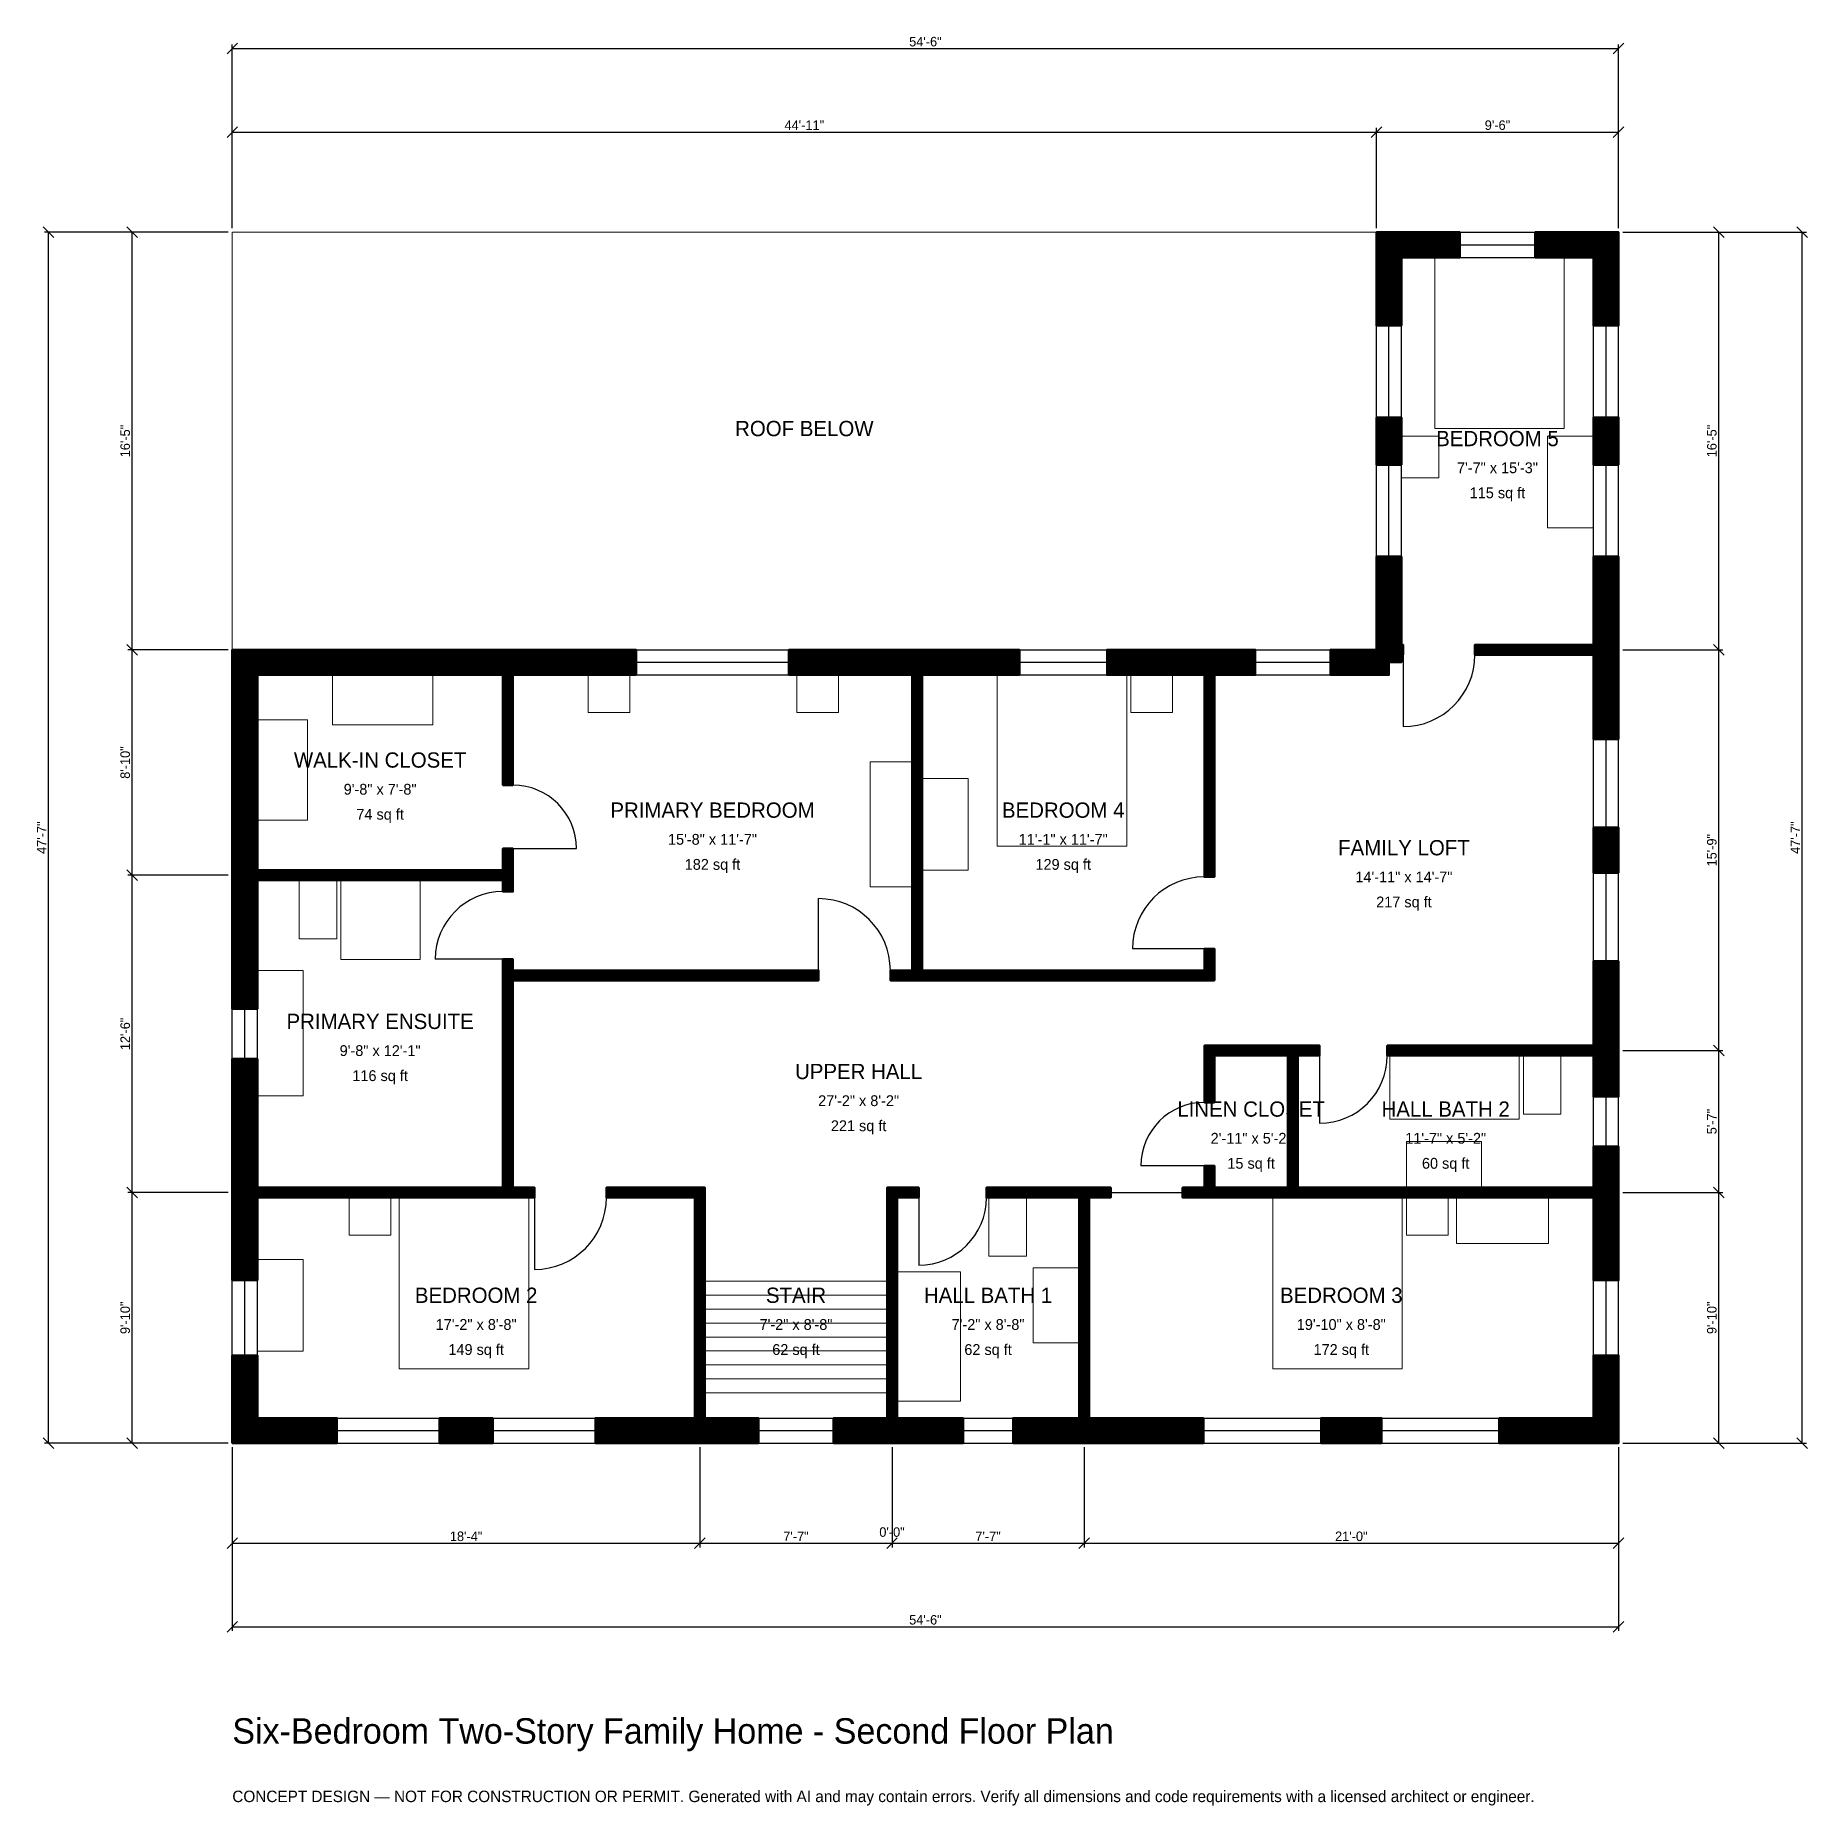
# Model space of a CAD drawing. Header units: inches. Extents: x -93 to 743, y -171 to 664.
import ezdxf
from ezdxf.enums import TextEntityAlignment as Align

# ---------------------------------------------------------------- set-up
doc = ezdxf.new("R2010")
doc.units = ezdxf.units.IN
doc.header["$MEASUREMENT"] = 0
doc.linetypes.add('DASHED', pattern=[0.6, 0.5, -0.1])
for name, color, linetype, lineweight in [('A-ANNO-DIMS', 1, 'Continuous', 13), ('A-ANNO-TEXT', 7, 'Continuous', 18), ('A-AREA-IDEN', 7, 'Continuous', 18), ('A-DOOR', 2, 'Continuous', 25), ('A-FLOR-FIXT', 9, 'Continuous', 13), ('A-FLOR-STRS', 3, 'Continuous', 18), ('A-FURN', 9, 'Continuous', 13), ('A-GLAZ', 4, 'Continuous', 25), ('A-SITE-PAVE', 8, 'Continuous', 13), ('A-WALL', 7, 'Continuous', 50), ('A-WALL-PATT', 8, 'Continuous', 13)]:
    doc.layers.add(name, color=color, linetype=linetype, lineweight=lineweight)
doc.dimstyles.new('PLAN', dxfattribs={"dimtxt": 4.5, "dimasz": 3, "dimexe": 2, "dimexo": 2, "dimgap": 1, "dimtad": 1, "dimdec": 0, "dimlunit": 4, "dimtsz": 2.5, "dimcen": 2.5, "dimclrd": 1, "dimclre": 1, "dimazin": 3, "dimtfac": 1, "dimtmove": 0, "dimatfit": 3})

msp = doc.modelspace()

# ---------------------------------------------------------------- hatches: boundary and pattern name
at = {"layer": 'A-WALL-PATT'}
h = msp.add_hatch(dxfattribs=at)
h.set_pattern_fill('ANSI31', color=8, scale=0.8)
h.paths.add_polyline_path([(399.2126, 0), (399.2126, 0), (395.6693, 0), (368.1102, 0), (368.1102, 11.811), (395.6693, 11.811), (399.2126, 11.811), (399.2126, 115.748), (355.5118, 115.748), (355.5118, 120.4724), (399.2126, 120.4724), (403.937, 120.4724), (414.1732, 120.4724), (414.1732, 115.748), (403.937, 115.748), (403.937, 11.811), (407.4803, 11.811), (457.8084, 11.811), (457.8084, 0), (407.4803, 0), (403.937, 0), (403.937, 0), (399.2126, 0)])
h.paths.add_polyline_path([(316.9291, 0), (313.3858, 0), (313.3858, 0), (308.6614, 0), (308.6614, 0), (305.1181, 0), (283.4646, 0), (283.4646, 11.811), (305.1181, 11.811), (308.6614, 11.811), (308.6614, 120.4724), (308.6614, 120.4724), (313.3858, 120.4724), (323.622, 120.4724), (323.622, 115.748), (313.3858, 115.748), (313.3858, 11.811), (316.9291, 11.811), (344.4882, 11.811), (344.4882, 0), (316.9291, 0)])
h.paths.add_polyline_path([(226.378, 0), (222.8346, 0), (222.8346, 0), (218.1102, 0), (218.1102, 0), (214.5669, 0), (171.1942, 0), (171.1942, 11.811), (214.5669, 11.811), (218.1102, 11.811), (218.1102, 115.748), (176.378, 115.748), (176.378, 120.4724), (218.1102, 120.4724), (222.8346, 120.4724), (222.8346, 115.748), (222.8346, 11.811), (226.378, 11.811), (248.0315, 11.811), (248.0315, 0), (226.378, 0)])
h.paths.add_polyline_path([(97.7034, 0), (97.7034, 11.811), (122.769, 11.811), (122.769, 0), (97.7034, 0)])
h.paths.add_polyline_path([(11.811, 0), (11.811, 0), (0, 0), (0, 0), (0, 0), (0, 0), (0, 11.811), (0, 11.811), (0, 41.3386), (11.811, 41.3386), (11.811, 11.811), (49.2782, 11.811), (49.2782, 0), (11.811, 0)])
h.paths.add_polyline_path([(0, 112.2047), (0, 115.748), (0, 115.748), (0, 120.4724), (0, 120.4724), (0, 124.0157), (0, 181.1024), (11.811, 181.1024), (11.811, 124.0157), (11.811, 120.4724), (127.5591, 120.4724), (127.5591, 218.1102), (127.5591, 222.8346), (127.5591, 228.1496), (132.2835, 228.1496), (132.2835, 222.8346), (276.378, 222.8346), (276.378, 218.1102), (132.2835, 218.1102), (132.2835, 120.4724), (142.5197, 120.4724), (142.5197, 115.748), (132.2835, 115.748), (127.5591, 115.748), (11.811, 115.748), (11.811, 112.2047), (11.811, 76.7717), (0, 76.7717), (0, 112.2047)])
h.paths.add_polyline_path([(0, 261.811), (0, 265.3543), (0, 265.3543), (0, 270.0787), (0, 270.0787), (0, 273.622), (0, 362.2047), (0, 362.2047), (0, 374.0157), (0, 374.0157), (0, 374.0158), (11.811, 374.0158), (11.811, 374.0157), (124.0157, 374.0157), (127.5591, 374.0157), (127.5591, 374.0158), (132.2835, 374.0158), (132.2835, 374.0157), (135.8268, 374.0157), (190.3543, 374.0157), (190.3543, 362.2047), (135.8268, 362.2047), (132.2835, 362.2047), (132.2835, 310.2362), (127.5591, 310.2362), (127.5591, 362.2047), (124.0157, 362.2047), (11.811, 362.2047), (11.811, 273.622), (11.811, 270.0787), (127.5591, 270.0787), (127.5591, 280.315), (132.2835, 280.315), (132.2835, 270.0787), (132.2835, 265.3543), (132.2835, 260.0394), (127.5591, 260.0394), (127.5591, 265.3543), (11.811, 265.3543), (11.811, 261.811), (11.811, 204.7244), (0, 204.7244), (0, 261.811)])
h.paths.add_polyline_path([(316.9291, 374.0157), (320.4724, 374.0157), (320.4724, 374.0158), (325.1969, 374.0158), (325.1969, 374.0157), (328.7402, 374.0157), (371.063, 374.0157), (371.063, 362.2047), (328.7402, 362.2047), (325.1969, 362.2047), (325.1969, 222.8346), (458.2677, 222.8346), (458.2677, 233.0709), (462.9921, 233.0709), (462.9921, 222.8346), (462.9921, 218.1102), (458.2677, 218.1102), (325.1969, 218.1102), (320.4724, 218.1102), (310.2362, 218.1102), (310.2362, 222.8346), (320.4724, 222.8346), (320.4724, 362.2047), (316.9291, 362.2047), (262.4016, 362.2047), (262.4016, 374.0157), (316.9291, 374.0157)])
h.paths.add_polyline_path([(454.7244, 374.0157), (458.2677, 374.0157), (458.2677, 374.0158), (462.9921, 374.0158), (462.9921, 374.0157), (466.5354, 374.0157), (482.2835, 374.0157), (482.2835, 362.2047), (466.5354, 362.2047), (462.9921, 362.2047), (462.9921, 266.9291), (458.2677, 266.9291), (458.2677, 362.2047), (454.7244, 362.2047), (412.4016, 362.2047), (412.4016, 374.0157), (454.7244, 374.0157)])
h.paths.add_polyline_path([(537.0079, 374.0157), (537.0079, 374.0158), (539.37, 374.0158), (539.37, 376.378), (539.3701, 376.378), (539.3701, 417.979), (551.1811, 417.979), (551.1811, 376.378), (551.9685, 376.378), (551.9685, 371.6535), (551.1811, 371.6535), (551.1811, 368.1102), (545.2756, 368.1102), (545.2756, 362.2047), (517.7165, 362.2047), (517.7165, 374.0157), (537.0079, 374.0157)])
h.paths.add_polyline_path([(539.3701, 483.5958), (551.1811, 483.5958), (551.1811, 461.2861), (539.3701, 461.2861), (539.3701, 483.5958)])
h.paths.add_polyline_path([(539.3701, 559.0551), (539.37, 559.0551), (539.37, 570.8661), (539.3701, 570.8661), (539.3701, 570.8662), (551.1811, 570.8662), (551.1811, 570.8661), (578.7402, 570.8661), (578.7402, 559.0551), (551.1811, 559.0551), (551.1811, 526.9029), (539.3701, 526.9029), (539.3701, 559.0551)])
h.paths.add_polyline_path([(641.7323, 570.8661), (641.7323, 570.8662), (653.5433, 570.8662), (653.5433, 570.8661), (653.5433, 570.8661), (653.5433, 559.0551), (653.5433, 559.0551), (653.5433, 526.9029), (641.7323, 526.9029), (641.7323, 559.0551), (614.1732, 559.0551), (614.1732, 570.8661), (641.7323, 570.8661)])
h.paths.add_polyline_path([(653.5433, 461.2861), (641.7323, 461.2861), (641.7323, 483.5958), (653.5433, 483.5958), (653.5433, 461.2861)])
h.paths.add_polyline_path([(653.5433, 379.9213), (653.5433, 379.9213), (653.5433, 376.378), (653.5433, 376.378), (653.5433, 371.6535), (653.5433, 371.6535), (653.5433, 331.8898), (641.7323, 331.8898), (641.7323, 368.1102), (641.7323, 368.1102), (641.7323, 371.6535), (585.8268, 371.6535), (585.8268, 376.378), (641.7323, 376.378), (641.7323, 417.979), (653.5433, 417.979), (653.5433, 379.9213)])
h.paths.add_polyline_path([(653.5433, 268.8976), (641.7323, 268.8976), (641.7323, 290.1575), (653.5433, 290.1575), (653.5433, 268.8976)])
h.paths.add_polyline_path([(653.5433, 187.4016), (653.5433, 187.4016), (653.5433, 182.6772), (653.5433, 182.6772), (653.5433, 179.1339), (653.5433, 179.1339), (653.5433, 163.3858), (641.7323, 163.3858), (641.7323, 182.6772), (544.4882, 182.6772), (544.4882, 187.4016), (641.7323, 187.4016), (641.7323, 190.9449), (641.7323, 190.9449), (641.7323, 227.1654), (653.5433, 227.1654), (653.5433, 187.4016)])
h.paths.add_polyline_path([(653.5433, 124.0157), (653.5433, 124.0157), (653.5433, 120.4724), (653.5433, 120.4724), (653.5433, 115.748), (653.5433, 115.748), (653.5433, 76.7717), (641.7323, 76.7717), (641.7323, 112.2047), (641.7323, 112.2047), (641.7323, 115.748), (502.3622, 115.748), (497.6378, 115.748), (462.9921, 115.748), (458.2677, 115.748), (448.0315, 115.748), (448.0315, 120.4724), (458.2677, 120.4724), (458.2677, 130.7087), (462.9921, 130.7087), (462.9921, 120.4724), (497.6378, 120.4724), (497.6378, 182.6772), (462.9921, 182.6772), (462.9921, 160.6299), (458.2677, 160.6299), (458.2677, 182.6772), (458.2677, 187.4016), (462.9921, 187.4016), (497.6378, 187.4016), (502.3622, 187.4016), (512.5984, 187.4016), (512.5984, 182.6772), (502.3622, 182.6772), (502.3622, 120.4724), (641.7323, 120.4724), (641.7323, 139.7638), (653.5433, 139.7638), (653.5433, 124.0157)])
h.paths.add_polyline_path([(653.5433, 11.811), (653.5433, 11.811), (653.5433, 0), (653.5433, 0), (653.5433, 0), (653.5433, 0), (641.7323, 0), (641.7323, 0), (597.3097, 0), (597.3097, 11.811), (641.7323, 11.811), (641.7323, 41.3386), (653.5433, 41.3386), (653.5433, 11.811)])
h.paths.add_polyline_path([(513.3202, 0), (513.3202, 11.811), (541.7979, 11.811), (541.7979, 0), (513.3202, 0)])

# ---------------------------------------------------------------- linework, layer by layer
at = {"layer": 'A-DOOR'}
for p, q in [((551.9685, 371.6535), (551.9685, 337.7953)), ((132.2835, 280.315), (162.2047, 280.315)), ((276.378, 222.8346), (276.378, 256.6929)), ((127.5591, 228.1496), (95.6693, 228.1496)), ((458.2677, 233.0709), (424.4094, 233.0709)), ((512.5984, 182.6772), (512.5984, 150.7874)), ((458.2677, 130.7087), (428.3465, 130.7087)), ((414.1732, 118.1102), (448.0315, 118.1102)), ((142.5197, 115.748), (142.5197, 81.8898)), ((323.622, 115.748), (323.622, 83.8583))]:
    msp.add_line(p, q, dxfattribs=at)
for centre, radius, start, end in [((551.9685, 371.6535), 33.8583, 270, 360), ((132.2835, 280.315), 29.9213, 0, 90), ((127.5591, 228.1496), 31.8898, 90, 180), ((458.2677, 233.0709), 33.8583, 90, 180), ((276.378, 222.8346), 33.8583, 0, 90), ((512.5984, 182.6772), 31.8898, 270, 360), ((458.2677, 130.7087), 29.9213, 90, 180), ((142.5197, 115.748), 33.8583, 270, 360), ((323.622, 115.748), 31.8898, 270, 360)]:
    msp.add_arc(centre, radius, start, end, dxfattribs=at)
at = {"layer": 'A-FLOR-FIXT'}
for points in [[(31.4961, 237.7953), (49.2126, 237.7953), (49.2126, 265.3543), (31.4961, 265.3543)], [(51.1811, 227.9528), (88.5827, 227.9528), (88.5827, 265.3543), (51.1811, 265.3543)], [(11.811, 163.7795), (33.4646, 163.7795), (33.4646, 222.8346), (11.811, 222.8346)], [(545.6693, 152.7559), (606.6929, 152.7559), (606.6929, 182.6772), (545.6693, 182.6772)], [(608.6614, 155.1181), (626.378, 155.1181), (626.378, 182.6772), (608.6614, 182.6772)], [(553.5433, 120.4724), (588.9764, 120.4724), (588.9764, 142.126), (553.5433, 142.126)], [(356.6929, 88.189), (374.4094, 88.189), (374.4094, 115.748), (356.6929, 115.748)], [(313.3858, 19.685), (343.3071, 19.685), (343.3071, 80.7087), (313.3858, 80.7087)], [(377.5591, 47.2441), (399.2126, 47.2441), (399.2126, 82.6772), (377.5591, 82.6772)]]:
    msp.add_lwpolyline(points, close=True, dxfattribs=at)
at = {"layer": 'A-FLOR-STRS'}
for p, q in [((222.8346, 76.378), (308.6614, 76.378)), ((222.8346, 69.7835), (308.6614, 69.7835)), ((222.8346, 63.189), (308.6614, 63.189)), ((222.8346, 56.5945), (308.6614, 56.5945)), ((222.8346, 50), (308.6614, 50)), ((222.8346, 43.4055), (308.6614, 43.4055)), ((222.8346, 36.811), (308.6614, 36.811)), ((222.8346, 30.2165), (308.6614, 30.2165)), ((222.8346, 23.622), (308.6614, 23.622))]:
    msp.add_line(p, q, dxfattribs=at)
at = {"layer": 'A-FURN'}
for points in [[(566.9291, 478.3465), (627.9528, 478.3465), (627.9528, 559.0551), (566.9291, 559.0551)], [(551.1811, 455.1181), (568.8976, 455.1181), (568.8976, 474.8031), (551.1811, 474.8031)], [(620.0787, 431.4961), (641.7323, 431.4961), (641.7323, 474.8031), (620.0787, 474.8031)], [(47.2441, 338.5827), (94.4882, 338.5827), (94.4882, 362.2047), (47.2441, 362.2047)], [(167.7165, 344.4882), (187.4016, 344.4882), (187.4016, 362.2047), (167.7165, 362.2047)], [(266.1417, 344.4882), (285.8268, 344.4882), (285.8268, 362.2047), (266.1417, 362.2047)], [(360.6299, 281.4961), (421.6535, 281.4961), (421.6535, 362.2047), (360.6299, 362.2047)], [(423.622, 344.4882), (443.3071, 344.4882), (443.3071, 362.2047), (423.622, 362.2047)], [(11.811, 293.7008), (35.4331, 293.7008), (35.4331, 340.9449), (11.811, 340.9449)], [(300.7874, 262.2047), (320.4724, 262.2047), (320.4724, 321.2598), (300.7874, 321.2598)], [(325.1969, 270.0787), (346.8504, 270.0787), (346.8504, 313.3858), (325.1969, 313.3858)], [(55.1181, 98.0315), (74.8031, 98.0315), (74.8031, 115.748), (55.1181, 115.748)], [(78.7402, 35.0394), (139.7638, 35.0394), (139.7638, 115.748), (78.7402, 115.748)], [(490.5512, 35.0394), (551.5748, 35.0394), (551.5748, 115.748), (490.5512, 115.748)], [(553.5433, 98.0315), (573.2283, 98.0315), (573.2283, 115.748), (553.5433, 115.748)], [(577.1654, 94.0945), (620.4724, 94.0945), (620.4724, 115.748), (577.1654, 115.748)], [(11.811, 43.3071), (33.4646, 43.3071), (33.4646, 86.6142), (11.811, 86.6142)]]:
    msp.add_lwpolyline(points, close=True, dxfattribs=at)
at = {"layer": 'A-GLAZ'}
for p, q in [((578.7402, 570.8661), (614.1732, 570.8661)), ((578.7402, 564.9606), (614.1732, 564.9606)), ((578.7402, 559.0551), (614.1732, 559.0551)), ((539.3701, 483.5958), (539.3701, 526.9029)), ((545.2756, 483.5958), (545.2756, 526.9029)), ((551.1811, 483.5958), (551.1811, 526.9029)), ((641.7323, 483.5958), (641.7323, 526.9029)), ((647.6378, 483.5958), (647.6378, 526.9029)), ((653.5433, 483.5958), (653.5433, 526.9029)), ((539.3701, 417.979), (539.3701, 461.2861)), ((545.2756, 417.979), (545.2756, 461.2861)), ((551.1811, 417.979), (551.1811, 461.2861)), ((641.7323, 417.979), (641.7323, 461.2861)), ((647.6378, 417.979), (647.6378, 461.2861)), ((653.5433, 417.979), (653.5433, 461.2861)), ((190.3543, 374.0157), (262.4016, 374.0157)), ((190.3543, 368.1102), (262.4016, 368.1102)), ((371.063, 374.0157), (412.4016, 374.0157)), ((371.063, 368.1102), (412.4016, 368.1102)), ((482.2835, 374.0157), (517.7165, 374.0157)), ((482.2835, 368.1102), (517.7165, 368.1102)), ((190.3543, 362.2047), (262.4016, 362.2047)), ((371.063, 362.2047), (412.4016, 362.2047)), ((482.2835, 362.2047), (517.7165, 362.2047)), ((641.7323, 290.1575), (641.7323, 331.8898)), ((647.6378, 290.1575), (647.6378, 331.8898)), ((653.5433, 290.1575), (653.5433, 331.8898)), ((641.7323, 227.1654), (641.7323, 268.8976)), ((647.6378, 227.1654), (647.6378, 268.8976)), ((653.5433, 227.1654), (653.5433, 268.8976)), ((0, 181.1024), (0, 204.7244)), ((5.9055, 181.1024), (5.9055, 204.7244)), ((11.811, 181.1024), (11.811, 204.7244)), ((641.7323, 139.7638), (641.7323, 163.3858)), ((647.6378, 139.7638), (647.6378, 163.3858)), ((653.5433, 139.7638), (653.5433, 163.3858)), ((0, 41.3386), (0, 76.7717)), ((5.9055, 41.3386), (5.9055, 76.7717)), ((11.811, 41.3386), (11.811, 76.7717)), ((641.7323, 41.3386), (641.7323, 76.7717)), ((647.6378, 41.3386), (647.6378, 76.7717)), ((653.5433, 41.3386), (653.5433, 76.7717)), ((49.2782, 11.811), (97.7034, 11.811)), ((122.769, 11.811), (171.1942, 11.811)), ((248.0315, 11.811), (283.4646, 11.811)), ((344.4882, 11.811), (368.1102, 11.811)), ((457.8084, 11.811), (513.3202, 11.811)), ((541.7979, 11.811), (597.3097, 11.811)), ((49.2782, 5.9055), (97.7034, 5.9055)), ((49.2782, 0), (97.7034, 0)), ((122.769, 5.9055), (171.1942, 5.9055)), ((122.769, 0), (171.1942, 0)), ((248.0315, 5.9055), (283.4646, 5.9055)), ((248.0315, 0), (283.4646, 0)), ((344.4882, 5.9055), (368.1102, 5.9055)), ((344.4882, 0), (368.1102, 0)), ((457.8084, 5.9055), (513.3202, 5.9055)), ((457.8084, 0), (513.3202, 0)), ((541.7979, 5.9055), (597.3097, 5.9055)), ((541.7979, 0), (597.3097, 0))]:
    msp.add_line(p, q, dxfattribs=at)
at = {"layer": 'A-SITE-PAVE', "linetype": 'DASHED'}
msp.add_lwpolyline([(0, 374.0157), (539.3701, 374.0157), (539.3701, 570.8661), (0, 570.8661)], close=True, dxfattribs=at)
at = {"layer": 'A-WALL'}
for points in [[(539.3701, 559.0551), (539.37, 559.0551), (539.37, 570.8661), (539.3701, 570.8661), (539.3701, 570.8662), (551.1811, 570.8662), (551.1811, 570.8661), (578.7402, 570.8661), (578.7402, 559.0551), (551.1811, 559.0551), (551.1811, 526.9029), (539.3701, 526.9029), (539.3701, 559.0551)], [(641.7323, 570.8661), (641.7323, 570.8662), (653.5433, 570.8662), (653.5433, 570.8661), (653.5433, 570.8661), (653.5433, 559.0551), (653.5433, 559.0551), (653.5433, 526.9029), (641.7323, 526.9029), (641.7323, 559.0551), (614.1732, 559.0551), (614.1732, 570.8661), (641.7323, 570.8661)], [(539.3701, 483.5958), (551.1811, 483.5958), (551.1811, 461.2861), (539.3701, 461.2861), (539.3701, 483.5958)], [(653.5433, 461.2861), (641.7323, 461.2861), (641.7323, 483.5958), (653.5433, 483.5958), (653.5433, 461.2861)], [(537.0079, 374.0157), (537.0079, 374.0158), (539.37, 374.0158), (539.37, 376.378), (539.3701, 376.378), (539.3701, 417.979), (551.1811, 417.979), (551.1811, 376.378), (551.9685, 376.378), (551.9685, 371.6535), (551.1811, 371.6535), (551.1811, 368.1102), (545.2756, 368.1102), (545.2756, 362.2047), (517.7165, 362.2047), (517.7165, 374.0157), (537.0079, 374.0157)], [(653.5433, 379.9213), (653.5433, 379.9213), (653.5433, 376.378), (653.5433, 376.378), (653.5433, 371.6535), (653.5433, 371.6535), (653.5433, 331.8898), (641.7323, 331.8898), (641.7323, 368.1102), (641.7323, 368.1102), (641.7323, 371.6535), (585.8268, 371.6535), (585.8268, 376.378), (641.7323, 376.378), (641.7323, 417.979), (653.5433, 417.979), (653.5433, 379.9213)], [(0, 261.811), (0, 265.3543), (0, 265.3543), (0, 270.0787), (0, 270.0787), (0, 273.622), (0, 362.2047), (0, 362.2047), (0, 374.0157), (0, 374.0157), (0, 374.0158), (11.811, 374.0158), (11.811, 374.0157), (124.0157, 374.0157), (127.5591, 374.0157), (127.5591, 374.0158), (132.2835, 374.0158), (132.2835, 374.0157), (135.8268, 374.0157), (190.3543, 374.0157), (190.3543, 362.2047), (135.8268, 362.2047), (132.2835, 362.2047), (132.2835, 310.2362), (127.5591, 310.2362), (127.5591, 362.2047), (124.0157, 362.2047), (11.811, 362.2047), (11.811, 273.622), (11.811, 270.0787), (127.5591, 270.0787), (127.5591, 280.315), (132.2835, 280.315), (132.2835, 270.0787), (132.2835, 265.3543), (132.2835, 260.0394), (127.5591, 260.0394), (127.5591, 265.3543), (11.811, 265.3543), (11.811, 261.811), (11.811, 204.7244), (0, 204.7244), (0, 261.811)], [(316.9291, 374.0157), (320.4724, 374.0157), (320.4724, 374.0158), (325.1969, 374.0158), (325.1969, 374.0157), (328.7402, 374.0157), (371.063, 374.0157), (371.063, 362.2047), (328.7402, 362.2047), (325.1969, 362.2047), (325.1969, 222.8346), (458.2677, 222.8346), (458.2677, 233.0709), (462.9921, 233.0709), (462.9921, 222.8346), (462.9921, 218.1102), (458.2677, 218.1102), (325.1969, 218.1102), (320.4724, 218.1102), (310.2362, 218.1102), (310.2362, 222.8346), (320.4724, 222.8346), (320.4724, 362.2047), (316.9291, 362.2047), (262.4016, 362.2047), (262.4016, 374.0157), (316.9291, 374.0157)], [(454.7244, 374.0157), (458.2677, 374.0157), (458.2677, 374.0158), (462.9921, 374.0158), (462.9921, 374.0157), (466.5354, 374.0157), (482.2835, 374.0157), (482.2835, 362.2047), (466.5354, 362.2047), (462.9921, 362.2047), (462.9921, 266.9291), (458.2677, 266.9291), (458.2677, 362.2047), (454.7244, 362.2047), (412.4016, 362.2047), (412.4016, 374.0157), (454.7244, 374.0157)], [(653.5433, 268.8976), (641.7323, 268.8976), (641.7323, 290.1575), (653.5433, 290.1575), (653.5433, 268.8976)], [(0, 112.2047), (0, 115.748), (0, 115.748), (0, 120.4724), (0, 120.4724), (0, 124.0157), (0, 181.1024), (11.811, 181.1024), (11.811, 124.0157), (11.811, 120.4724), (127.5591, 120.4724), (127.5591, 218.1102), (127.5591, 222.8346), (127.5591, 228.1496), (132.2835, 228.1496), (132.2835, 222.8346), (276.378, 222.8346), (276.378, 218.1102), (132.2835, 218.1102), (132.2835, 120.4724), (142.5197, 120.4724), (142.5197, 115.748), (132.2835, 115.748), (127.5591, 115.748), (11.811, 115.748), (11.811, 112.2047), (11.811, 76.7717), (0, 76.7717), (0, 112.2047)], [(653.5433, 187.4016), (653.5433, 187.4016), (653.5433, 182.6772), (653.5433, 182.6772), (653.5433, 179.1339), (653.5433, 179.1339), (653.5433, 163.3858), (641.7323, 163.3858), (641.7323, 182.6772), (544.4882, 182.6772), (544.4882, 187.4016), (641.7323, 187.4016), (641.7323, 190.9449), (641.7323, 190.9449), (641.7323, 227.1654), (653.5433, 227.1654), (653.5433, 187.4016)], [(653.5433, 124.0157), (653.5433, 124.0157), (653.5433, 120.4724), (653.5433, 120.4724), (653.5433, 115.748), (653.5433, 115.748), (653.5433, 76.7717), (641.7323, 76.7717), (641.7323, 112.2047), (641.7323, 112.2047), (641.7323, 115.748), (502.3622, 115.748), (497.6378, 115.748), (462.9921, 115.748), (458.2677, 115.748), (448.0315, 115.748), (448.0315, 120.4724), (458.2677, 120.4724), (458.2677, 130.7087), (462.9921, 130.7087), (462.9921, 120.4724), (497.6378, 120.4724), (497.6378, 182.6772), (462.9921, 182.6772), (462.9921, 160.6299), (458.2677, 160.6299), (458.2677, 182.6772), (458.2677, 187.4016), (462.9921, 187.4016), (497.6378, 187.4016), (502.3622, 187.4016), (512.5984, 187.4016), (512.5984, 182.6772), (502.3622, 182.6772), (502.3622, 120.4724), (641.7323, 120.4724), (641.7323, 139.7638), (653.5433, 139.7638), (653.5433, 124.0157)], [(226.378, 0), (222.8346, 0), (222.8346, 0), (218.1102, 0), (218.1102, 0), (214.5669, 0), (171.1942, 0), (171.1942, 11.811), (214.5669, 11.811), (218.1102, 11.811), (218.1102, 115.748), (176.378, 115.748), (176.378, 120.4724), (218.1102, 120.4724), (222.8346, 120.4724), (222.8346, 115.748), (222.8346, 11.811), (226.378, 11.811), (248.0315, 11.811), (248.0315, 0), (226.378, 0)], [(316.9291, 0), (313.3858, 0), (313.3858, 0), (308.6614, 0), (308.6614, 0), (305.1181, 0), (283.4646, 0), (283.4646, 11.811), (305.1181, 11.811), (308.6614, 11.811), (308.6614, 120.4724), (308.6614, 120.4724), (313.3858, 120.4724), (323.622, 120.4724), (323.622, 115.748), (313.3858, 115.748), (313.3858, 11.811), (316.9291, 11.811), (344.4882, 11.811), (344.4882, 0), (316.9291, 0)], [(399.2126, 0), (399.2126, 0), (395.6693, 0), (368.1102, 0), (368.1102, 11.811), (395.6693, 11.811), (399.2126, 11.811), (399.2126, 115.748), (355.5118, 115.748), (355.5118, 120.4724), (399.2126, 120.4724), (403.937, 120.4724), (414.1732, 120.4724), (414.1732, 115.748), (403.937, 115.748), (403.937, 11.811), (407.4803, 11.811), (457.8084, 11.811), (457.8084, 0), (407.4803, 0), (403.937, 0), (403.937, 0), (399.2126, 0)], [(11.811, 0), (11.811, 0), (0, 0), (0, 0), (0, 0), (0, 0), (0, 11.811), (0, 11.811), (0, 41.3386), (11.811, 41.3386), (11.811, 11.811), (49.2782, 11.811), (49.2782, 0), (11.811, 0)], [(653.5433, 11.811), (653.5433, 11.811), (653.5433, 0), (653.5433, 0), (653.5433, 0), (653.5433, 0), (641.7323, 0), (641.7323, 0), (597.3097, 0), (597.3097, 11.811), (641.7323, 11.811), (641.7323, 41.3386), (653.5433, 41.3386), (653.5433, 11.811)], [(97.7034, 0), (97.7034, 11.811), (122.769, 11.811), (122.769, 0), (97.7034, 0)], [(513.3202, 0), (513.3202, 11.811), (541.7979, 11.811), (541.7979, 0), (513.3202, 0)]]:
    msp.add_lwpolyline(points, close=True, dxfattribs=at)

# ---------------------------------------------------------------- texts
at = {"layer": 'A-ANNO-TEXT'}
for s, height, p in [('Six-Bedroom Two-Story Family Home - Second Floor Plan', 12, (0, -141.7323)), ('CONCEPT DESIGN — NOT FOR CONSTRUCTION OR PERMIT. Generated with AI and may contain errors. Verify all dimensions and code requirements with a licensed architect or engineer.', 5.4, (0, -169.2913))]:
    msp.add_text(s, height=height, dxfattribs=at).set_placement(p)
at = {"layer": 'A-AREA-IDEN'}
for s, height, p in [('ROOF BELOW', 7.2, (269.685, 478.3465)), ('BEDROOM 5', 7.2, (596.4567, 473.622)), ('7\'-7" x 15\'-3"', 5.1, (596.4567, 459.8425)), ('115 sq ft', 5.1, (596.4567, 448.0315)), ('WALK-IN CLOSET', 7.2, (69.685, 322.0472)), ('9\'-8" x 7\'-8"', 5.1, (69.685, 308.2677)), ('PRIMARY BEDROOM', 7.2, (226.378, 298.4252)), ('BEDROOM 4', 7.2, (391.7323, 298.4252)), ('74 sq ft', 5.1, (69.685, 296.4567)), ('15\'-8" x 11\'-7"', 5.1, (226.378, 284.6457)), ('11\'-1" x 11\'-7"', 5.1, (391.7323, 284.6457)), ('FAMILY LOFT', 7.2, (552.3622, 280.7087)), ('182 sq ft', 5.1, (226.378, 272.8346)), ('129 sq ft', 5.1, (391.7323, 272.8346)), ('14\'-11" x 14\'-7"', 5.1, (552.3622, 266.9291)), ('217 sq ft', 5.1, (552.3622, 255.1181)), ('PRIMARY ENSUITE', 7.2, (69.685, 198.8189)), ('9\'-8" x 12\'-1"', 5.1, (69.685, 185.0394)), ('116 sq ft', 5.1, (69.685, 173.2283)), ('UPPER HALL', 7.2, (295.2756, 175.1969)), ('27\'-2" x 8\'-2"', 5.1, (295.2756, 161.4173)), ('LINEN CLOSET', 7.2, (480.315, 157.4803)), ('HALL BATH 2', 7.2, (572.0472, 157.4803)), ('221 sq ft', 5.1, (295.2756, 149.6063)), ('2\'-11" x 5\'-2"', 5.1, (480.315, 143.7008)), ('11\'-7" x 5\'-2"', 5.1, (572.0472, 143.7008)), ('15 sq ft', 5.1, (480.315, 131.8898)), ('60 sq ft', 5.1, (572.0472, 131.8898)), ('BEDROOM 2', 7.2, (114.9606, 69.685)), ('STAIR', 7.2, (265.748, 69.685)), ('HALL BATH 1', 7.2, (356.2992, 69.685)), ('BEDROOM 3', 7.2, (522.8346, 69.685)), ('17\'-2" x 8\'-8"', 5.1, (114.9606, 55.9055)), ('7\'-2" x 8\'-8"', 5.1, (265.748, 55.9055)), ('7\'-2" x 8\'-8"', 5.1, (356.2992, 55.9055)), ('19\'-10" x 8\'-8"', 5.1, (522.8346, 55.9055)), ('149 sq ft', 5.1, (114.9606, 44.0945)), ('62 sq ft', 5.1, (265.748, 44.0945)), ('62 sq ft', 5.1, (356.2992, 44.0945)), ('172 sq ft', 5.1, (522.8346, 44.0945))]:
    msp.add_text(s, height=height, dxfattribs=at).set_placement(p, align=Align.MIDDLE_CENTER)

# ---------------------------------------------------------------- dimensions: what is measured, and where the dimension line sits
at = {"layer": 'A-ANNO-DIMS'}
for base, p1, p2, text in [((0, 657.4803), (0, 570.8661), (653.5433, 570.8661), '54\'-6"'), ((0, 618.1102), (0, 570.8661), (539.3701, 570.8661), '44\'-11"'), ((539.3701, 618.1102), (539.3701, 570.8661), (653.5433, 570.8661), '9\'-6"'), ((0, -47.2441), (0, 0), (220.4724, 0), '18\'-4"'), ((0, -86.6142), (0, 0), (653.5433, 0), '54\'-6"'), ((220.4724, -47.2441), (220.4724, 0), (311.0236, 0), '7\'-7"'), ((311.0236, -47.2441), (311.0236, 0), (311.0236, 0), '0\'-0"'), ((311.0236, -47.2441), (311.0236, 0), (401.5748, 0), '7\'-7"'), ((401.5748, -47.2441), (401.5748, 0), (653.5433, 0), '21\'-0"')]:
    msp.add_linear_dim(base=base, p1=p1, p2=p2, text=text, dimstyle='PLAN', dxfattribs=at).render()
for base, p1, p2, text in [((-86.6142, 0), (0, 0), (0, 570.8661), '47\'-7"'), ((-47.2441, 374.0157), (0, 374.0157), (0, 570.8661), '16\'-5"'), ((700.7874, 374.0157), (653.5433, 374.0157), (653.5433, 570.8661), '16\'-5"'), ((740.1575, 0), (653.5433, 0), (653.5433, 570.8661), '47\'-7"'), ((-47.2441, 267.7165), (0, 267.7165), (0, 374.0157), '8\'-10"'), ((700.7874, 185.0394), (653.5433, 185.0394), (653.5433, 374.0157), '15\'-9"'), ((-47.2441, 118.1102), (0, 118.1102), (0, 267.7165), '12\'-6"'), ((700.7874, 118.1102), (653.5433, 118.1102), (653.5433, 185.0394), '5\'-7"'), ((-47.2441, 0), (0, 0), (0, 118.1102), '9\'-10"'), ((700.7874, 0), (653.5433, 0), (653.5433, 118.1102), '9\'-10"')]:
    msp.add_linear_dim(base=base, p1=p1, p2=p2, angle=90, text=text, dimstyle='PLAN', dxfattribs=at).render()

doc.saveas('drawing.dxf')
